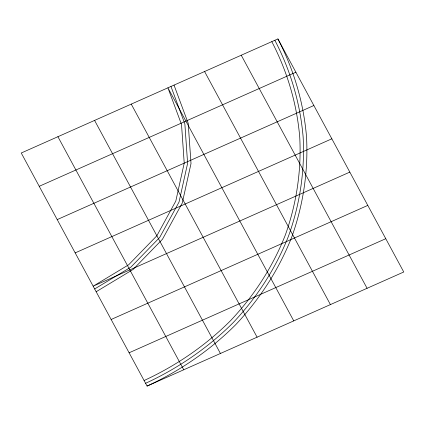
<?xml version="1.0" encoding="UTF-8"?>
<svg xmlns="http://www.w3.org/2000/svg" width="425" height="425" viewBox="0 0 425 425"><rect width="100%" height="100%" fill="white"/><g stroke="black" fill="none" stroke-linecap="round" stroke-linejoin="round"><path stroke-width="0.64" d="M94.658 288.963L130.905 267.107L159.683 237.474L179.021 202.087L187.611 163.354L184.864 123.914L170.967 86.461M96.156 291.736L133.142 269.434L162.504 239.195L182.245 203.086L191.011 163.567L188.206 123.319L174.027 85.101M144.091 380.524C176.2 365.723 205.61 345.605 230.621 320.588C254.028 295.773 272.749 266.895 285.281 235.142C296.554 203.772 301.538 170.483 299.737 137.19C296.889 103.79 287.273 71.363 271.798 41.645M145.589 383.297C178.091 368.316 207.857 347.958 233.176 322.633C256.87 297.516 275.82 268.287 288.501 236.141C299.912 204.388 304.953 170.696 303.137 136.993C300.247 103.19 290.514 70.364 274.853 40.285M147.087 386.07C179.977 370.908 210.104 350.306 235.732 324.679C259.707 299.258 278.885 269.673 291.72 237.145C303.269 205.009 308.375 170.914 306.531 136.802C303.609 102.59 293.76 69.371 277.913 38.93L21.25 153.005L147.087 386.07L403.75 271.995L277.913 38.93M39.227 186.299L295.89 72.223M57.205 219.597L313.862 105.517M75.183 252.891L331.84 138.816M349.817 172.109L93.16 286.184L128.669 264.775L156.857 235.748L175.801 201.083L184.216 163.142L181.528 124.509L167.912 87.816L293.755 320.886M111.137 319.483L367.795 205.403M129.11 352.777L385.772 238.701M241.246 55.223L367.083 288.293M204.579 71.522L330.416 304.587M131.245 104.114L257.088 337.184M94.584 120.413L220.421 353.478M57.917 136.707L183.754 369.777"/></g></svg>
